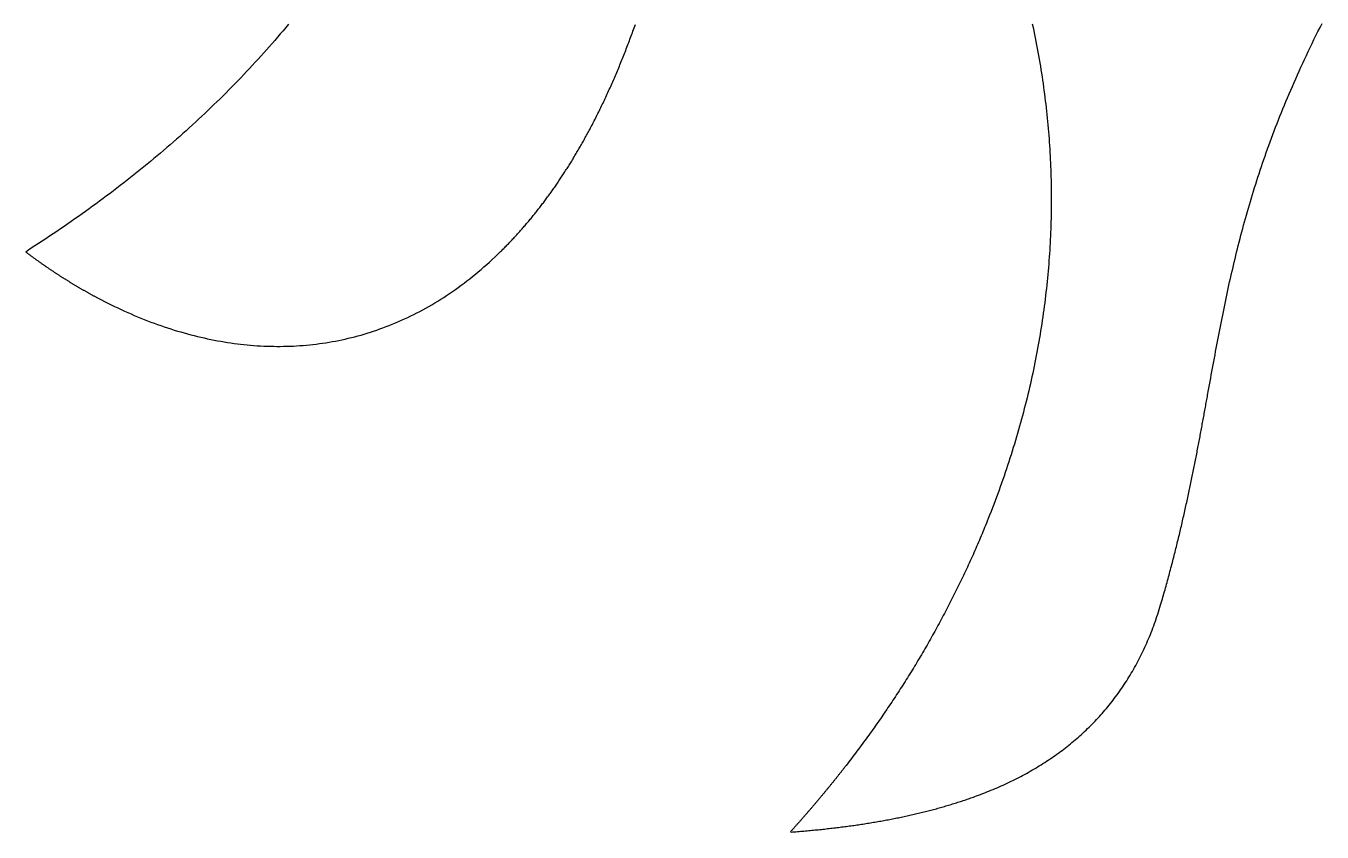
# Model space of a CAD drawing. Extents: x -6.8 to 6.8, y -8.6 to 0.4.
# Drawn here: x -1.798 to -0.509, y -8.52 to -7.718 of the extents above; entities that cross this region are included whole.
import ezdxf

# ---------------------------------------------------------------- set-up
doc = ezdxf.new("R2010")
doc.units = 0
doc.layers.add('4', color=50, linetype='CONTINUOUS')

msp = doc.modelspace()

# ---------------------------------------------------------------- linework, layer by layer
at = {"layer": '4', "color": 2}
for points in [[(-1.53683, -7.71667, 0), (-1.5395, -7.71988, 0), (-1.54219, -7.72308, 0), (-1.5449, -7.72627, 0), (-1.54762, -7.72944, 0), (-1.55035, -7.73261, 0), (-1.55309, -7.73577, 0), (-1.55585, -7.73891, 0), (-1.55863, -7.74204, 0), (-1.56141, -7.74517, 0), (-1.56421, -7.74828, 0), (-1.56703, -7.75138, 0), (-1.56986, -7.75446, 0), (-1.5727, -7.75754, 0), (-1.57555, -7.76061, 0), (-1.57842, -7.76366, 0), (-1.58131, -7.7667, 0), (-1.5842, -7.76974, 0), (-1.58711, -7.77276, 0), (-1.59004, -7.77577, 0), (-1.59297, -7.77877, 0), (-1.59592, -7.78176, 0), (-1.59889, -7.78474, 0), (-1.60186, -7.7877, 0), (-1.60485, -7.79066, 0), (-1.60786, -7.7936, 0), (-1.61087, -7.79654, 0), (-1.6139, -7.79946, 0), (-1.61695, -7.80237, 0), (-1.62, -7.80528, 0), (-1.62307, -7.80817, 0), (-1.62615, -7.81105, 0), (-1.62925, -7.81392, 0), (-1.63236, -7.81678, 0), (-1.63548, -7.81962, 0), (-1.63862, -7.82246, 0), (-1.64176, -7.82529, 0), (-1.64493, -7.82811, 0), (-1.6481, -7.83091, 0), (-1.65129, -7.83371, 0), (-1.65449, -7.83649, 0), (-1.6577, -7.83926, 0), (-1.66093, -7.84203, 0), (-1.66416, -7.84478, 0), (-1.66742, -7.84752, 0), (-1.67068, -7.85026, 0), (-1.67396, -7.85298, 0), (-1.67725, -7.85569, 0), (-1.68055, -7.85839, 0), (-1.68386, -7.86108, 0), (-1.68719, -7.86376, 0), (-1.69053, -7.86643, 0), (-1.69389, -7.86909, 0), (-1.69725, -7.87174, 0), (-1.70063, -7.87438, 0), (-1.70402, -7.87701, 0), (-1.70742, -7.87962, 0), (-1.71084, -7.88223, 0), (-1.71427, -7.88483, 0), (-1.71771, -7.88742, 0), (-1.72116, -7.89, 0), (-1.72463, -7.89256, 0), (-1.7281, -7.89512, 0), (-1.73159, -7.89767, 0), (-1.7351, -7.90021, 0), (-1.73861, -7.90273, 0), (-1.74214, -7.90525, 0), (-1.74568, -7.90776, 0), (-1.74923, -7.91025, 0), (-1.75279, -7.91274, 0), (-1.75637, -7.91522, 0), (-1.75996, -7.91769, 0), (-1.76356, -7.92014, 0), (-1.76717, -7.92259, 0), (-1.77079, -7.92503, 0), (-1.77443, -7.92746, 0), (-1.77807, -7.92988, 0), (-1.78173, -7.93229, 0), (-1.78541, -7.93468, 0), (-1.78909, -7.93707, 0), (-1.79279, -7.93945, 0), (-1.79649, -7.94182, 0), (-1.79793, -7.94314, 0), (-1.79738, -7.94355, 0), (-1.79683, -7.94397, 0), (-1.79629, -7.94438, 0), (-1.79574, -7.94479, 0), (-1.79519, -7.9452, 0), (-1.79464, -7.9456, 0), (-1.79409, -7.94601, 0), (-1.79355, -7.94642, 0), (-1.793, -7.94682, 0), (-1.79245, -7.94723, 0), (-1.7919, -7.94763, 0), (-1.79135, -7.94803, 0), (-1.7908, -7.94844, 0), (-1.79025, -7.94884, 0), (-1.7897, -7.94924, 0), (-1.78915, -7.94964, 0), (-1.7886, -7.95003, 0), (-1.78806, -7.95043, 0), (-1.78751, -7.95083, 0), (-1.78696, -7.95122, 0), (-1.7864, -7.95162, 0), (-1.78585, -7.95201, 0), (-1.7853, -7.9524, 0), (-1.78475, -7.9528, 0), (-1.7842, -7.95319, 0), (-1.78365, -7.95358, 0), (-1.7831, -7.95397, 0), (-1.78255, -7.95436, 0), (-1.782, -7.95474, 0), (-1.78145, -7.95513, 0), (-1.78089, -7.95552, 0), (-1.78034, -7.9559, 0), (-1.77979, -7.95628, 0), (-1.77924, -7.95667, 0), (-1.77869, -7.95705, 0), (-1.77813, -7.95743, 0), (-1.77758, -7.95781, 0), (-1.77703, -7.95819, 0), (-1.77648, -7.95857, 0), (-1.77592, -7.95895, 0), (-1.77537, -7.95932, 0), (-1.77482, -7.9597, 0), (-1.77426, -7.96007, 0), (-1.77371, -7.96045, 0), (-1.77316, -7.96082, 0), (-1.7726, -7.96119, 0), (-1.77205, -7.96156, 0), (-1.77149, -7.96193, 0), (-1.77094, -7.9623, 0), (-1.77039, -7.96267, 0), (-1.76983, -7.96304, 0), (-1.76928, -7.96341, 0), (-1.76872, -7.96377, 0), (-1.76817, -7.96414, 0), (-1.76761, -7.9645, 0), (-1.76706, -7.96487, 0), (-1.7665, -7.96523, 0), (-1.76595, -7.96559, 0), (-1.76539, -7.96595, 0), (-1.76483, -7.96631, 0), (-1.76428, -7.96667, 0), (-1.76372, -7.96703, 0), (-1.76317, -7.96738, 0), (-1.76261, -7.96774, 0), (-1.76205, -7.9681, 0), (-1.7615, -7.96845, 0), (-1.76094, -7.9688, 0), (-1.76039, -7.96916, 0), (-1.75983, -7.96951, 0), (-1.75927, -7.96986, 0), (-1.75871, -7.97021, 0), (-1.75816, -7.97056, 0), (-1.7576, -7.9709, 0), (-1.75704, -7.97125, 0), (-1.75649, -7.9716, 0), (-1.75593, -7.97194, 0), (-1.75537, -7.97229, 0), (-1.75481, -7.97263, 0), (-1.75425, -7.97297, 0), (-1.7537, -7.97332, 0), (-1.75314, -7.97366, 0), (-1.75258, -7.974, 0), (-1.75202, -7.97434, 0), (-1.75146, -7.97467, 0), (-1.7509, -7.97501, 0), (-1.75035, -7.97535, 0), (-1.74979, -7.97568, 0), (-1.74923, -7.97602, 0), (-1.74867, -7.97635, 0), (-1.74811, -7.97668, 0), (-1.74755, -7.97702, 0), (-1.74699, -7.97735, 0), (-1.74643, -7.97768, 0), (-1.74587, -7.97801, 0), (-1.74531, -7.97834, 0), (-1.74475, -7.97866, 0), (-1.74419, -7.97899, 0), (-1.74363, -7.97932, 0), (-1.74307, -7.97964, 0), (-1.74251, -7.97996, 0), (-1.74195, -7.98029, 0), (-1.74139, -7.98061, 0), (-1.74083, -7.98093, 0), (-1.74027, -7.98125, 0), (-1.73971, -7.98157, 0), (-1.73915, -7.98189, 0), (-1.73859, -7.98221, 0), (-1.73803, -7.98252, 0), (-1.73747, -7.98284, 0), (-1.7369, -7.98315, 0), (-1.73634, -7.98347, 0), (-1.73578, -7.98378, 0), (-1.73522, -7.98409, 0), (-1.73466, -7.98441, 0), (-1.7341, -7.98472, 0), (-1.73354, -7.98503, 0), (-1.73297, -7.98533, 0), (-1.73241, -7.98564, 0), (-1.73185, -7.98595, 0), (-1.73129, -7.98626, 0), (-1.73073, -7.98656, 0), (-1.73016, -7.98686, 0), (-1.7296, -7.98717, 0), (-1.72904, -7.98747, 0), (-1.72848, -7.98777, 0), (-1.72791, -7.98807, 0), (-1.72615, -7.98901, 0), (-1.72289, -7.99072, 0), (-1.71962, -7.9924, 0), (-1.71635, -7.99405, 0), (-1.71308, -7.99567, 0), (-1.70981, -7.99726, 0), (-1.70653, -7.99882, 0), (-1.70325, -8.00036, 0), (-1.69996, -8.00186, 0), (-1.69668, -8.00333, 0), (-1.69339, -8.00477, 0), (-1.6901, -8.00618, 0), (-1.6868, -8.00756, 0), (-1.68351, -8.00891, 0), (-1.68021, -8.01023, 0), (-1.67691, -8.01151, 0), (-1.67361, -8.01277, 0), (-1.67031, -8.014, 0), (-1.66701, -8.01519, 0), (-1.6637, -8.01636, 0), (-1.6604, -8.01749, 0), (-1.65709, -8.01859, 0), (-1.65378, -8.01967, 0), (-1.65047, -8.02071, 0), (-1.64716, -8.02171, 0), (-1.64385, -8.02269, 0), (-1.64054, -8.02364, 0), (-1.63723, -8.02455, 0), (-1.63392, -8.02543, 0), (-1.63061, -8.02628, 0), (-1.6273, -8.0271, 0), (-1.62399, -8.02789, 0), (-1.62068, -8.02864, 0), (-1.61737, -8.02936, 0), (-1.61406, -8.03006, 0), (-1.61075, -8.03071, 0), (-1.60745, -8.03134, 0), (-1.60414, -8.03193, 0), (-1.60083, -8.03249, 0), (-1.59753, -8.03302, 0), (-1.59423, -8.03352, 0), (-1.59092, -8.03398, 0), (-1.58762, -8.03441, 0), (-1.58433, -8.03481, 0), (-1.58103, -8.03517, 0), (-1.57773, -8.0355, 0), (-1.57444, -8.0358, 0), (-1.57115, -8.03607, 0), (-1.56786, -8.0363, 0), (-1.56458, -8.0365, 0), (-1.56129, -8.03666, 0), (-1.55801, -8.03679, 0), (-1.55474, -8.03689, 0), (-1.55146, -8.03695, 0), (-1.54819, -8.03699, 0), (-1.54492, -8.03698, 0), (-1.54165, -8.03694, 0), (-1.53839, -8.03687, 0), (-1.53513, -8.03677, 0), (-1.53188, -8.03663, 0), (-1.52863, -8.03645, 0), (-1.52538, -8.03625, 0), (-1.52214, -8.036, 0), (-1.5189, -8.03573, 0), (-1.51566, -8.03542, 0), (-1.51243, -8.03507, 0), (-1.50921, -8.03469, 0), (-1.50599, -8.03427, 0), (-1.50277, -8.03382, 0), (-1.49956, -8.03334, 0), (-1.49635, -8.03282, 0), (-1.49315, -8.03226, 0), (-1.48995, -8.03167, 0), (-1.48676, -8.03105, 0), (-1.48358, -8.03039, 0), (-1.4804, -8.02969, 0), (-1.47722, -8.02896, 0), (-1.47405, -8.02819, 0), (-1.47089, -8.02739, 0), (-1.46773, -8.02655, 0), (-1.46458, -8.02568, 0), (-1.46144, -8.02477, 0), (-1.4583, -8.02382, 0), (-1.45517, -8.02284, 0), (-1.45205, -8.02182, 0), (-1.44893, -8.02076, 0), (-1.44582, -8.01967, 0), (-1.44272, -8.01855, 0), (-1.43962, -8.01738, 0), (-1.43653, -8.01618, 0), (-1.43345, -8.01495, 0), (-1.43038, -8.01367, 0), (-1.42731, -8.01236, 0), (-1.42426, -8.01102, 0), (-1.42121, -8.00963, 0), (-1.41816, -8.00821, 0), (-1.41513, -8.00675, 0), (-1.4121, -8.00526, 0), (-1.40909, -8.00373, 0), (-1.40608, -8.00216, 0), (-1.40308, -8.00055, 0), (-1.40009, -7.99891, 0), (-1.39711, -7.99723, 0), (-1.39413, -7.99551, 0), (-1.39117, -7.99375, 0), (-1.38821, -7.99196, 0), (-1.38527, -7.99012, 0), (-1.38233, -7.98825, 0), (-1.37941, -7.98634, 0), (-1.37649, -7.9844, 0), (-1.37358, -7.98241, 0), (-1.37069, -7.98039, 0), (-1.3678, -7.97833, 0), (-1.36493, -7.97623, 0), (-1.36206, -7.97409, 0), (-1.35921, -7.97192, 0), (-1.35636, -7.9697, 0), (-1.35353, -7.96745, 0), (-1.35071, -7.96515, 0), (-1.34789, -7.96282, 0), (-1.34509, -7.96045, 0), (-1.34231, -7.95804, 0), (-1.33953, -7.9556, 0), (-1.33676, -7.95311, 0), (-1.33401, -7.95058, 0), (-1.33126, -7.94801, 0), (-1.32853, -7.94541, 0), (-1.3265, -7.94343, 0), (-1.32572, -7.94267, 0), (-1.32494, -7.94191, 0), (-1.32416, -7.94114, 0), (-1.32339, -7.94038, 0), (-1.32261, -7.9396, 0), (-1.32184, -7.93883, 0), (-1.32107, -7.93805, 0), (-1.3203, -7.93727, 0), (-1.31953, -7.93648, 0), (-1.31876, -7.93569, 0), (-1.31799, -7.9349, 0), (-1.31722, -7.9341, 0), (-1.31646, -7.93331, 0), (-1.31569, -7.93251, 0), (-1.31493, -7.9317, 0), (-1.31417, -7.93089, 0), (-1.31341, -7.93008, 0), (-1.31265, -7.92927, 0), (-1.31189, -7.92845, 0), (-1.31113, -7.92763, 0), (-1.31037, -7.92681, 0), (-1.30962, -7.92598, 0), (-1.30886, -7.92515, 0), (-1.30811, -7.92431, 0), (-1.30736, -7.92348, 0), (-1.3066, -7.92264, 0), (-1.30585, -7.92179, 0), (-1.30511, -7.92095, 0), (-1.30436, -7.9201, 0), (-1.30361, -7.91925, 0), (-1.30287, -7.91839, 0), (-1.30212, -7.91753, 0), (-1.30138, -7.91667, 0), (-1.30064, -7.9158, 0), (-1.29989, -7.91493, 0), (-1.29915, -7.91406, 0), (-1.29842, -7.91319, 0), (-1.29768, -7.91231, 0), (-1.29694, -7.91143, 0), (-1.29621, -7.91054, 0), (-1.29547, -7.90965, 0), (-1.29474, -7.90876, 0), (-1.29401, -7.90787, 0), (-1.29328, -7.90697, 0), (-1.29255, -7.90607, 0), (-1.29182, -7.90516, 0), (-1.29109, -7.90426, 0), (-1.29037, -7.90335, 0), (-1.28964, -7.90243, 0), (-1.28892, -7.90151, 0), (-1.2882, -7.90059, 0), (-1.28748, -7.89967, 0), (-1.28676, -7.89874, 0), (-1.28604, -7.89781, 0), (-1.28532, -7.89688, 0), (-1.28461, -7.89594, 0), (-1.28389, -7.895, 0), (-1.28318, -7.89406, 0), (-1.28247, -7.89312, 0), (-1.28176, -7.89217, 0), (-1.28105, -7.89121, 0), (-1.28034, -7.89026, 0), (-1.27963, -7.8893, 0), (-1.27892, -7.88834, 0), (-1.27822, -7.88737, 0), (-1.27752, -7.8864, 0), (-1.27681, -7.88543, 0), (-1.27611, -7.88446, 0), (-1.27541, -7.88348, 0), (-1.27471, -7.8825, 0), (-1.27402, -7.88151, 0), (-1.27332, -7.88052, 0), (-1.27263, -7.87953, 0), (-1.27193, -7.87854, 0), (-1.27124, -7.87754, 0), (-1.27055, -7.87654, 0), (-1.26986, -7.87553, 0), (-1.26917, -7.87453, 0), (-1.26849, -7.87352, 0), (-1.2678, -7.8725, 0), (-1.26712, -7.87149, 0), (-1.26643, -7.87047, 0), (-1.26575, -7.86944, 0), (-1.26507, -7.86842, 0), (-1.26439, -7.86739, 0), (-1.26371, -7.86635, 0), (-1.26304, -7.86532, 0), (-1.26236, -7.86428, 0), (-1.26169, -7.86323, 0), (-1.26101, -7.86219, 0), (-1.26034, -7.86114, 0), (-1.25967, -7.86009, 0), (-1.259, -7.85903, 0), (-1.25834, -7.85797, 0), (-1.25767, -7.85691, 0), (-1.25701, -7.85584, 0), (-1.25634, -7.85478, 0), (-1.25568, -7.8537, 0), (-1.25502, -7.85263, 0), (-1.25436, -7.85155, 0), (-1.2537, -7.85047, 0), (-1.25305, -7.84938, 0), (-1.25239, -7.8483, 0), (-1.25174, -7.84721, 0), (-1.25109, -7.84611, 0), (-1.25044, -7.84501, 0), (-1.24979, -7.84391, 0), (-1.24914, -7.84281, 0), (-1.24849, -7.8417, 0), (-1.24785, -7.84059, 0), (-1.2472, -7.83948, 0), (-1.24656, -7.83836, 0), (-1.24592, -7.83724, 0), (-1.24528, -7.83612, 0), (-1.24464, -7.83499, 0), (-1.244, -7.83386, 0), (-1.24337, -7.83273, 0), (-1.24273, -7.83159, 0), (-1.2421, -7.83045, 0), (-1.24147, -7.82931, 0), (-1.24084, -7.82816, 0), (-1.24021, -7.82701, 0), (-1.23958, -7.82586, 0), (-1.23896, -7.8247, 0), (-1.23833, -7.82354, 0), (-1.23771, -7.82238, 0), (-1.23705, -7.82115, 0), (-1.23629, -7.81972, 0), (-1.23554, -7.81829, 0), (-1.23479, -7.81685, 0), (-1.23404, -7.81541, 0), (-1.23329, -7.81397, 0), (-1.23254, -7.81252, 0), (-1.2318, -7.81108, 0), (-1.23106, -7.80962, 0), (-1.23033, -7.80817, 0), (-1.2296, -7.80671, 0), (-1.22887, -7.80525, 0), (-1.22814, -7.80378, 0), (-1.22742, -7.80231, 0), (-1.2267, -7.80084, 0), (-1.22598, -7.79937, 0), (-1.22526, -7.79789, 0), (-1.22455, -7.79641, 0), (-1.22384, -7.79492, 0), (-1.22313, -7.79343, 0), (-1.22243, -7.79194, 0), (-1.22172, -7.79045, 0), (-1.22103, -7.78895, 0), (-1.22033, -7.78745, 0), (-1.21964, -7.78594, 0), (-1.21895, -7.78444, 0), (-1.21826, -7.78293, 0), (-1.21757, -7.78141, 0), (-1.21689, -7.7799, 0), (-1.21621, -7.77838, 0), (-1.21553, -7.77686, 0), (-1.21486, -7.77533, 0), (-1.21418, -7.7738, 0), (-1.21351, -7.77227, 0), (-1.21285, -7.77074, 0), (-1.21218, -7.7692, 0), (-1.21152, -7.76766, 0), (-1.21086, -7.76611, 0), (-1.21021, -7.76457, 0), (-1.20955, -7.76302, 0), (-1.2089, -7.76147, 0), (-1.20825, -7.75991, 0), (-1.20761, -7.75835, 0), (-1.20696, -7.75679, 0), (-1.20632, -7.75523, 0), (-1.20568, -7.75366, 0), (-1.20505, -7.75209, 0), (-1.20441, -7.75052, 0), (-1.20378, -7.74894, 0), (-1.20315, -7.74736, 0), (-1.20253, -7.74578, 0), (-1.2019, -7.7442, 0), (-1.20128, -7.74261, 0), (-1.20066, -7.74102, 0), (-1.20005, -7.73943, 0), (-1.19943, -7.73783, 0), (-1.19882, -7.73623, 0), (-1.19821, -7.73463, 0), (-1.19761, -7.73303, 0), (-1.197, -7.73142, 0), (-1.1964, -7.72981, 0), (-1.1958, -7.7282, 0), (-1.1952, -7.72659, 0), (-1.19461, -7.72497, 0), (-1.19402, -7.72335, 0), (-1.19343, -7.72173, 0), (-1.19284, -7.7201, 0), (-1.19225, -7.71848, 0), (-1.19167, -7.71685, 0)], [(-0.796788, -7.71622, 0), (-0.796035, -7.71971, 0), (-0.795298, -7.72321, 0), (-0.794576, -7.72671, 0), (-0.793868, -7.73022, 0), (-0.793176, -7.73372, 0), (-0.792499, -7.73723, 0), (-0.791837, -7.74074, 0), (-0.79119, -7.74426, 0), (-0.790558, -7.74777, 0), (-0.789942, -7.75129, 0), (-0.789341, -7.75481, 0), (-0.788754, -7.75833, 0), (-0.788183, -7.76186, 0), (-0.787628, -7.76538, 0), (-0.787103, -7.76882, 0), (-0.786595, -7.77222, 0), (-0.786102, -7.77564, 0), (-0.785624, -7.77905, 0), (-0.785159, -7.78246, 0), (-0.784709, -7.78588, 0), (-0.784273, -7.7893, 0), (-0.783851, -7.79272, 0), (-0.783444, -7.79614, 0), (-0.783051, -7.79956, 0), (-0.782672, -7.80299, 0), (-0.782308, -7.80641, 0), (-0.781958, -7.80984, 0), (-0.781623, -7.81327, 0), (-0.781302, -7.8167, 0), (-0.780995, -7.82013, 0), (-0.780703, -7.82357, 0), (-0.780425, -7.827, 0), (-0.780162, -7.83044, 0), (-0.779913, -7.83388, 0), (-0.779679, -7.83732, 0), (-0.779459, -7.84076, 0), (-0.779254, -7.84421, 0), (-0.779064, -7.84765, 0), (-0.778888, -7.8511, 0), (-0.778727, -7.85455, 0), (-0.77858, -7.858, 0), (-0.778448, -7.86145, 0), (-0.77833, -7.8649, 0), (-0.778228, -7.86835, 0), (-0.77814, -7.87181, 0), (-0.778066, -7.87527, 0), (-0.778007, -7.87872, 0), (-0.777964, -7.88218, 0), (-0.777934, -7.88564, 0), (-0.77792, -7.88911, 0), (-0.77792, -7.89257, 0), (-0.777936, -7.89604, 0), (-0.777966, -7.8995, 0), (-0.778011, -7.90297, 0), (-0.77807, -7.90644, 0), (-0.778145, -7.90991, 0), (-0.778234, -7.91338, 0), (-0.778339, -7.91685, 0), (-0.778458, -7.92033, 0), (-0.778592, -7.9238, 0), (-0.778742, -7.92728, 0), (-0.778906, -7.93076, 0), (-0.779085, -7.93424, 0), (-0.779279, -7.93772, 0), (-0.779488, -7.9412, 0), (-0.779713, -7.94468, 0), (-0.779952, -7.94816, 0), (-0.780206, -7.95165, 0), (-0.780476, -7.95513, 0), (-0.780761, -7.95862, 0), (-0.78106, -7.96211, 0), (-0.781375, -7.9656, 0), (-0.781705, -7.96909, 0), (-0.78205, -7.97258, 0), (-0.782411, -7.97607, 0), (-0.782786, -7.97957, 0), (-0.783177, -7.98306, 0), (-0.783583, -7.98656, 0), (-0.784005, -7.99006, 0), (-0.784441, -7.99355, 0), (-0.784893, -7.99705, 0), (-0.78536, -8.00055, 0), (-0.785843, -8.00405, 0), (-0.786341, -8.00755, 0), (-0.786854, -8.01106, 0), (-0.787383, -8.01456, 0), (-0.787927, -8.01807, 0), (-0.788486, -8.02157, 0), (-0.789061, -8.02508, 0), (-0.789651, -8.02858, 0), (-0.790257, -8.03209, 0), (-0.790878, -8.0356, 0), (-0.791515, -8.03911, 0), (-0.792167, -8.04262, 0), (-0.792835, -8.04613, 0), (-0.793519, -8.04965, 0), (-0.794217, -8.05316, 0), (-0.794932, -8.05667, 0), (-0.795662, -8.06019, 0), (-0.796408, -8.0637, 0), (-0.797169, -8.06722, 0), (-0.797946, -8.07074, 0), (-0.798739, -8.07425, 0), (-0.799547, -8.07777, 0), (-0.800371, -8.08129, 0), (-0.801211, -8.08481, 0), (-0.802066, -8.08833, 0), (-0.802937, -8.09185, 0), (-0.803824, -8.09538, 0), (-0.804727, -8.0989, 0), (-0.805646, -8.10242, 0), (-0.80658, -8.10595, 0), (-0.80753, -8.10947, 0), (-0.808496, -8.11299, 0), (-0.809478, -8.11652, 0), (-0.810476, -8.12005, 0), (-0.81149, -8.12357, 0), (-0.812519, -8.1271, 0), (-0.813565, -8.13063, 0), (-0.814626, -8.13416, 0), (-0.815704, -8.13769, 0), (-0.816797, -8.14122, 0), (-0.817907, -8.14475, 0), (-0.819032, -8.14828, 0), (-0.820174, -8.15181, 0), (-0.821331, -8.15534, 0), (-0.822505, -8.15887, 0), (-0.823695, -8.1624, 0), (-0.824901, -8.16594, 0), (-0.826123, -8.16947, 0), (-0.827361, -8.173, 0), (-0.828615, -8.17654, 0), (-0.829885, -8.18007, 0), (-0.831172, -8.18361, 0), (-0.832475, -8.18714, 0), (-0.833794, -8.19068, 0), (-0.835129, -8.19421, 0), (-0.83648, -8.19775, 0), (-0.837848, -8.20128, 0), (-0.839232, -8.20482, 0), (-0.840633, -8.20836, 0), (-0.841642, -8.21088, 0), (-0.842493, -8.21299, 0), (-0.843348, -8.2151, 0), (-0.844207, -8.2172, 0), (-0.845071, -8.2193, 0), (-0.845939, -8.2214, 0), (-0.846812, -8.22349, 0), (-0.84769, -8.22558, 0), (-0.848571, -8.22767, 0), (-0.849458, -8.22976, 0), (-0.850348, -8.23184, 0), (-0.851243, -8.23392, 0), (-0.852143, -8.23599, 0), (-0.853047, -8.23807, 0), (-0.853955, -8.24014, 0), (-0.854868, -8.2422, 0), (-0.855785, -8.24427, 0), (-0.856707, -8.24633, 0), (-0.857633, -8.24839, 0), (-0.858563, -8.25044, 0), (-0.859498, -8.25249, 0), (-0.860437, -8.25454, 0), (-0.86138, -8.25659, 0), (-0.862328, -8.25863, 0), (-0.86328, -8.26067, 0), (-0.864236, -8.26271, 0), (-0.865197, -8.26474, 0), (-0.866162, -8.26677, 0), (-0.867132, -8.2688, 0), (-0.868105, -8.27082, 0), (-0.869083, -8.27285, 0), (-0.870066, -8.27487, 0), (-0.871052, -8.27688, 0), (-0.872043, -8.2789, 0), (-0.873038, -8.28091, 0), (-0.874038, -8.28291, 0), (-0.875042, -8.28492, 0), (-0.87605, -8.28692, 0), (-0.877062, -8.28892, 0), (-0.878079, -8.29091, 0), (-0.879099, -8.29291, 0), (-0.880124, -8.2949, 0), (-0.881154, -8.29688, 0), (-0.882187, -8.29887, 0), (-0.883225, -8.30085, 0), (-0.884267, -8.30283, 0), (-0.885313, -8.3048, 0), (-0.886363, -8.30678, 0), (-0.887418, -8.30875, 0), (-0.888476, -8.31071, 0), (-0.889539, -8.31268, 0), (-0.890606, -8.31464, 0), (-0.891677, -8.3166, 0), (-0.892753, -8.31855, 0), (-0.893832, -8.3205, 0), (-0.894916, -8.32245, 0), (-0.896004, -8.3244, 0), (-0.897096, -8.32635, 0), (-0.898192, -8.32829, 0), (-0.899292, -8.33023, 0), (-0.900396, -8.33216, 0), (-0.901505, -8.33409, 0), (-0.902617, -8.33602, 0), (-0.903734, -8.33795, 0), (-0.904854, -8.33988, 0), (-0.905979, -8.3418, 0), (-0.907108, -8.34372, 0), (-0.908241, -8.34563, 0), (-0.909378, -8.34755, 0), (-0.910519, -8.34946, 0), (-0.911664, -8.35136, 0), (-0.912813, -8.35327, 0), (-0.913967, -8.35517, 0), (-0.915124, -8.35707, 0), (-0.916285, -8.35897, 0), (-0.91745, -8.36086, 0), (-0.91862, -8.36275, 0), (-0.919793, -8.36464, 0), (-0.92097, -8.36653, 0), (-0.922152, -8.36841, 0), (-0.923337, -8.37029, 0), (-0.924526, -8.37217, 0), (-0.92572, -8.37404, 0), (-0.926917, -8.37591, 0), (-0.928118, -8.37778, 0), (-0.929323, -8.37965, 0), (-0.930532, -8.38151, 0), (-0.931745, -8.38337, 0), (-0.932962, -8.38523, 0), (-0.934183, -8.38709, 0), (-0.935408, -8.38894, 0), (-0.936637, -8.39079, 0), (-0.937869, -8.39264, 0), (-0.939106, -8.39448, 0), (-0.940346, -8.39633, 0), (-0.941591, -8.39817, 0), (-0.942839, -8.4, 0), (-0.944091, -8.40184, 0), (-0.945347, -8.40367, 0), (-0.946607, -8.4055, 0), (-0.947871, -8.40732, 0), (-0.949138, -8.40915, 0), (-0.95041, -8.41097, 0), (-0.951685, -8.41279, 0), (-0.952964, -8.4146, 0), (-0.954247, -8.41642, 0), (-0.955534, -8.41823, 0), (-0.956824, -8.42003, 0), (-0.958119, -8.42184, 0), (-0.959417, -8.42364, 0), (-0.960719, -8.42544, 0), (-0.962024, -8.42724, 0), (-0.963334, -8.42903, 0), (-0.964647, -8.43083, 0), (-0.965964, -8.43262, 0), (-0.967285, -8.4344, 0), (-0.96861, -8.43619, 0), (-0.969938, -8.43797, 0), (-0.97127, -8.43975, 0), (-0.972606, -8.44153, 0), (-0.973946, -8.4433, 0), (-0.975289, -8.44507, 0), (-0.976636, -8.44684, 0), (-0.977987, -8.44861, 0), (-0.979341, -8.45037, 0), (-0.980699, -8.45213, 0), (-0.982061, -8.45389, 0), (-0.982834, -8.45489, 0), (-0.983245, -8.45542, 0), (-0.983655, -8.45594, 0), (-0.984067, -8.45647, 0), (-0.984478, -8.457, 0), (-0.98489, -8.45753, 0), (-0.985303, -8.45805, 0), (-0.985716, -8.45858, 0), (-0.986129, -8.45911, 0), (-0.986542, -8.45963, 0), (-0.986956, -8.46016, 0), (-0.987371, -8.46069, 0), (-0.987785, -8.46121, 0), (-0.988201, -8.46174, 0), (-0.988616, -8.46227, 0), (-0.989032, -8.46279, 0), (-0.989448, -8.46332, 0), (-0.989865, -8.46384, 0), (-0.990282, -8.46437, 0), (-0.990699, -8.46489, 0), (-0.991117, -8.46541, 0), (-0.991536, -8.46594, 0), (-0.991954, -8.46646, 0), (-0.992373, -8.46699, 0), (-0.992792, -8.46751, 0), (-0.993212, -8.46803, 0), (-0.993632, -8.46856, 0), (-0.994053, -8.46908, 0), (-0.994474, -8.4696, 0), (-0.994895, -8.47013, 0), (-0.995316, -8.47065, 0), (-0.995738, -8.47117, 0), (-0.996161, -8.47169, 0), (-0.996584, -8.47221, 0), (-0.997007, -8.47274, 0), (-0.99743, -8.47326, 0), (-0.997854, -8.47378, 0), (-0.998278, -8.4743, 0), (-0.998703, -8.47482, 0), (-0.999128, -8.47534, 0), (-0.999553, -8.47586, 0), (-0.999979, -8.47638, 0), (-1.0004, -8.4769, 0), (-1.00083, -8.47742, 0), (-1.00126, -8.47794, 0), (-1.00169, -8.47846, 0), (-1.00211, -8.47898, 0), (-1.00254, -8.4795, 0), (-1.00297, -8.48002, 0), (-1.0034, -8.48054, 0), (-1.00383, -8.48106, 0), (-1.00426, -8.48158, 0), (-1.00469, -8.48209, 0), (-1.00512, -8.48261, 0), (-1.00555, -8.48313, 0), (-1.00598, -8.48365, 0), (-1.00641, -8.48416, 0), (-1.00684, -8.48468, 0), (-1.00727, -8.4852, 0), (-1.0077, -8.48572, 0), (-1.00814, -8.48623, 0), (-1.00857, -8.48675, 0), (-1.009, -8.48726, 0), (-1.00944, -8.48778, 0), (-1.00987, -8.4883, 0), (-1.01031, -8.48881, 0), (-1.01074, -8.48933, 0), (-1.01118, -8.48984, 0), (-1.01161, -8.49036, 0), (-1.01205, -8.49087, 0), (-1.01248, -8.49139, 0), (-1.01292, -8.4919, 0), (-1.01336, -8.49242, 0), (-1.01379, -8.49293, 0), (-1.01423, -8.49345, 0), (-1.01467, -8.49396, 0), (-1.01511, -8.49447, 0), (-1.01555, -8.49499, 0), (-1.01599, -8.4955, 0), (-1.01642, -8.49601, 0), (-1.01686, -8.49653, 0), (-1.0173, -8.49704, 0), (-1.01774, -8.49755, 0), (-1.01819, -8.49806, 0), (-1.01863, -8.49858, 0), (-1.01907, -8.49909, 0), (-1.01951, -8.4996, 0), (-1.01995, -8.50011, 0), (-1.02039, -8.50062, 0), (-1.02084, -8.50113, 0), (-1.02128, -8.50164, 0), (-1.02172, -8.50216, 0), (-1.02217, -8.50267, 0), (-1.02261, -8.50318, 0), (-1.02306, -8.50369, 0), (-1.0235, -8.5042, 0), (-1.02395, -8.50471, 0), (-1.02439, -8.50522, 0), (-1.02484, -8.50573, 0), (-1.02528, -8.50624, 0), (-1.02573, -8.50674, 0), (-1.02618, -8.50725, 0), (-1.02662, -8.50776, 0), (-1.02707, -8.50827, 0), (-1.02752, -8.50878, 0), (-1.02797, -8.50929, 0), (-1.02842, -8.5098, 0), (-1.02886, -8.5103, 0), (-1.02931, -8.51081, 0), (-1.02976, -8.51132, 0), (-1.03021, -8.51183, 0), (-1.03066, -8.51233, 0), (-1.03111, -8.51284, 0), (-1.03156, -8.51335, 0), (-1.03202, -8.51386, 0), (-1.03247, -8.51436, 0), (-1.03292, -8.51487, 0), (-1.03337, -8.51537, 0), (-1.03382, -8.51588, 0), (-1.03428, -8.51639, 0), (-1.03473, -8.51689, 0), (-1.03518, -8.5174, 0), (-1.03564, -8.5179, 0), (-1.03609, -8.51841, 0), (-1.03655, -8.51891, 0), (-1.037, -8.51942, 0), (-1.03746, -8.51992, 0), (-1.03682, -8.5201, 0), (-1.03521, -8.51997, 0), (-1.03361, -8.51985, 0), (-1.03201, -8.51972, 0), (-1.0304, -8.51959, 0), (-1.02881, -8.51946, 0), (-1.02721, -8.51933, 0), (-1.02562, -8.51919, 0), (-1.02402, -8.51905, 0), (-1.02243, -8.51891, 0), (-1.02085, -8.51877, 0), (-1.01926, -8.51863, 0), (-1.01768, -8.51848, 0), (-1.0161, -8.51833, 0), (-1.01452, -8.51818, 0), (-1.01294, -8.51802, 0), (-1.01137, -8.51787, 0), (-1.0098, -8.51771, 0), (-1.00823, -8.51755, 0), (-1.00666, -8.51739, 0), (-1.0051, -8.51722, 0), (-1.00354, -8.51705, 0), (-1.00198, -8.51688, 0), (-1.00042, -8.51671, 0), (-0.998862, -8.51653, 0), (-0.99731, -8.51636, 0), (-0.995759, -8.51618, 0), (-0.994211, -8.516, 0), (-0.992665, -8.51581, 0), (-0.991121, -8.51562, 0), (-0.98958, -8.51543, 0), (-0.988042, -8.51524, 0), (-0.986505, -8.51505, 0), (-0.984971, -8.51485, 0), (-0.98344, -8.51465, 0), (-0.981911, -8.51445, 0), (-0.980384, -8.51425, 0), (-0.97886, -8.51404, 0), (-0.977339, -8.51383, 0), (-0.975819, -8.51362, 0), (-0.974303, -8.51341, 0), (-0.972788, -8.51319, 0), (-0.971277, -8.51297, 0), (-0.969767, -8.51275, 0), (-0.968261, -8.51253, 0), (-0.966756, -8.5123, 0), (-0.965255, -8.51207, 0), (-0.963755, -8.51184, 0), (-0.962259, -8.51161, 0), (-0.960765, -8.51137, 0), (-0.959273, -8.51113, 0), (-0.957784, -8.51089, 0), (-0.956298, -8.51064, 0), (-0.954814, -8.5104, 0), (-0.953332, -8.51015, 0), (-0.951854, -8.5099, 0), (-0.950378, -8.50964, 0), (-0.948904, -8.50938, 0), (-0.947433, -8.50912, 0), (-0.945965, -8.50886, 0), (-0.944499, -8.50859, 0), (-0.943036, -8.50833, 0), (-0.941576, -8.50806, 0), (-0.940118, -8.50778, 0), (-0.938663, -8.50751, 0), (-0.937211, -8.50723, 0), (-0.935761, -8.50695, 0), (-0.934314, -8.50666, 0), (-0.93287, -8.50637, 0), (-0.931428, -8.50608, 0), (-0.929989, -8.50579, 0), (-0.928553, -8.5055, 0), (-0.92712, -8.5052, 0), (-0.925689, -8.5049, 0), (-0.924261, -8.50459, 0), (-0.922836, -8.50429, 0), (-0.921414, -8.50398, 0), (-0.919994, -8.50367, 0), (-0.918577, -8.50335, 0), (-0.917163, -8.50303, 0), (-0.915751, -8.50271, 0), (-0.914343, -8.50239, 0), (-0.912937, -8.50207, 0), (-0.911534, -8.50174, 0), (-0.910134, -8.5014, 0), (-0.908737, -8.50107, 0), (-0.907343, -8.50073, 0), (-0.905951, -8.50039, 0), (-0.904562, -8.50005, 0), (-0.903176, -8.4997, 0), (-0.901794, -8.49935, 0), (-0.900413, -8.499, 0), (-0.899036, -8.49865, 0), (-0.897662, -8.49829, 0), (-0.896291, -8.49793, 0), (-0.894922, -8.49756, 0), (-0.893556, -8.4972, 0), (-0.892194, -8.49683, 0), (-0.890834, -8.49645, 0), (-0.889477, -8.49608, 0), (-0.888123, -8.4957, 0), (-0.886773, -8.49532, 0), (-0.885425, -8.49493, 0), (-0.88408, -8.49455, 0), (-0.882738, -8.49416, 0), (-0.881399, -8.49376, 0), (-0.880063, -8.49337, 0), (-0.87873, -8.49297, 0), (-0.8774, -8.49256, 0), (-0.876073, -8.49216, 0), (-0.874749, -8.49175, 0), (-0.873429, -8.49134, 0), (-0.872111, -8.49092, 0), (-0.870796, -8.4905, 0), (-0.869484, -8.49008, 0), (-0.868176, -8.48966, 0), (-0.86687, -8.48923, 0), (-0.865568, -8.4888, 0), (-0.864269, -8.48836, 0), (-0.862972, -8.48793, 0), (-0.861679, -8.48749, 0), (-0.860389, -8.48704, 0), (-0.859102, -8.4866, 0), (-0.857819, -8.48615, 0), (-0.856538, -8.4857, 0), (-0.855261, -8.48524, 0), (-0.853987, -8.48478, 0), (-0.852354, -8.48418, 0), (-0.850261, -8.48341, 0), (-0.848176, -8.48262, 0), (-0.8461, -8.48182, 0), (-0.844033, -8.48102, 0), (-0.841975, -8.4802, 0), (-0.839925, -8.47938, 0), (-0.837883, -8.47854, 0), (-0.835851, -8.47769, 0), (-0.833827, -8.47684, 0), (-0.831812, -8.47597, 0), (-0.829806, -8.47509, 0), (-0.827809, -8.47421, 0), (-0.825821, -8.47331, 0), (-0.823842, -8.4724, 0), (-0.821872, -8.47148, 0), (-0.81991, -8.47056, 0), (-0.817959, -8.46962, 0), (-0.816016, -8.46867, 0), (-0.814082, -8.46771, 0), (-0.812158, -8.46674, 0), (-0.810243, -8.46575, 0), (-0.808337, -8.46476, 0), (-0.806441, -8.46376, 0), (-0.804554, -8.46274, 0), (-0.802677, -8.46172, 0), (-0.800809, -8.46068, 0), (-0.798951, -8.45964, 0), (-0.797102, -8.45858, 0), (-0.795263, -8.45751, 0), (-0.793433, -8.45643, 0), (-0.791613, -8.45534, 0), (-0.789803, -8.45424, 0), (-0.788003, -8.45312, 0), (-0.786213, -8.452, 0), (-0.784432, -8.45086, 0), (-0.782661, -8.44972, 0), (-0.780901, -8.44856, 0), (-0.77915, -8.44739, 0), (-0.777409, -8.4462, 0), (-0.775679, -8.44501, 0), (-0.773958, -8.44381, 0), (-0.772248, -8.44259, 0), (-0.770548, -8.44136, 0), (-0.768858, -8.44012, 0), (-0.767178, -8.43887, 0), (-0.765509, -8.43761, 0), (-0.76385, -8.43633, 0), (-0.762202, -8.43504, 0), (-0.760564, -8.43374, 0), (-0.758936, -8.43243, 0), (-0.757319, -8.43111, 0), (-0.755713, -8.42977, 0), (-0.754117, -8.42842, 0), (-0.752532, -8.42706, 0), (-0.750957, -8.42569, 0), (-0.749394, -8.42431, 0), (-0.747841, -8.42291, 0), (-0.746298, -8.4215, 0), (-0.744767, -8.42008, 0), (-0.743247, -8.41865, 0), (-0.741738, -8.4172, 0), (-0.740239, -8.41574, 0), (-0.738752, -8.41427, 0), (-0.737275, -8.41278, 0), (-0.73581, -8.41129, 0), (-0.734356, -8.40978, 0), (-0.732913, -8.40826, 0), (-0.731482, -8.40672, 0), (-0.730062, -8.40517, 0), (-0.728653, -8.40361, 0), (-0.727255, -8.40204, 0), (-0.725869, -8.40045, 0), (-0.724494, -8.39885, 0), (-0.723131, -8.39723, 0), (-0.721779, -8.39561, 0), (-0.720439, -8.39397, 0), (-0.71911, -8.39232, 0), (-0.717793, -8.39065, 0), (-0.716488, -8.38897, 0), (-0.715194, -8.38728, 0), (-0.713913, -8.38557, 0), (-0.712643, -8.38385, 0), (-0.711385, -8.38212, 0), (-0.710139, -8.38037, 0), (-0.708904, -8.37861, 0), (-0.707682, -8.37683, 0), (-0.706472, -8.37505, 0), (-0.705274, -8.37325, 0), (-0.704088, -8.37143, 0), (-0.702914, -8.3696, 0), (-0.701752, -8.36776, 0), (-0.700603, -8.3659, 0), (-0.699466, -8.36403, 0), (-0.698341, -8.36214, 0), (-0.697229, -8.36024, 0), (-0.696128, -8.35833, 0), (-0.695041, -8.3564, 0), (-0.693966, -8.35446, 0), (-0.692903, -8.35251, 0), (-0.691853, -8.35054, 0), (-0.690815, -8.34855, 0), (-0.689791, -8.34655, 0), (-0.688778, -8.34454, 0), (-0.687779, -8.34251, 0), (-0.686792, -8.34047, 0), (-0.685819, -8.33841, 0), (-0.684858, -8.33634, 0), (-0.68391, -8.33425, 0), (-0.682974, -8.33215, 0), (-0.682052, -8.33004, 0), (-0.681143, -8.32791, 0), (-0.680247, -8.32576, 0), (-0.679364, -8.3236, 0), (-0.678494, -8.32143, 0), (-0.677638, -8.31924, 0), (-0.676794, -8.31703, 0), (-0.675964, -8.31481, 0), (-0.675147, -8.31258, 0), (-0.674344, -8.31032, 0), (-0.673554, -8.30806, 0), (-0.672777, -8.30578, 0), (-0.672014, -8.30348, 0), (-0.671264, -8.30117, 0), (-0.670528, -8.29884, 0), (-0.669806, -8.2965, 0), (-0.669097, -8.29414, 0), (-0.668453, -8.29195, 0), (-0.667915, -8.2901, 0), (-0.667381, -8.28825, 0), (-0.666851, -8.2864, 0), (-0.666324, -8.28456, 0), (-0.665802, -8.28272, 0), (-0.665283, -8.28089, 0), (-0.664768, -8.27906, 0), (-0.664257, -8.27724, 0), (-0.663749, -8.27542, 0), (-0.663245, -8.2736, 0), (-0.662745, -8.27179, 0), (-0.662249, -8.26998, 0), (-0.661756, -8.26818, 0), (-0.661267, -8.26638, 0), (-0.660781, -8.26458, 0), (-0.660299, -8.26279, 0), (-0.65982, -8.261, 0), (-0.659345, -8.25921, 0), (-0.658873, -8.25743, 0), (-0.658405, -8.25565, 0), (-0.65794, -8.25388, 0), (-0.657478, -8.25211, 0), (-0.65702, -8.25034, 0), (-0.656565, -8.24858, 0), (-0.656113, -8.24682, 0), (-0.655664, -8.24506, 0), (-0.655219, -8.24331, 0), (-0.654777, -8.24156, 0), (-0.654338, -8.23982, 0), (-0.653902, -8.23807, 0), (-0.653469, -8.23634, 0), (-0.653039, -8.2346, 0), (-0.652612, -8.23287, 0), (-0.652189, -8.23114, 0), (-0.651768, -8.22942, 0), (-0.65135, -8.2277, 0), (-0.650935, -8.22598, 0), (-0.650523, -8.22427, 0), (-0.650114, -8.22255, 0), (-0.649707, -8.22085, 0), (-0.649304, -8.21914, 0), (-0.648903, -8.21744, 0), (-0.648505, -8.21574, 0), (-0.64811, -8.21405, 0), (-0.647717, -8.21236, 0), (-0.647327, -8.21067, 0), (-0.646939, -8.20899, 0), (-0.646555, -8.2073, 0), (-0.646172, -8.20563, 0), (-0.645792, -8.20395, 0), (-0.645415, -8.20228, 0), (-0.64504, -8.20061, 0), (-0.644668, -8.19894, 0), (-0.644298, -8.19728, 0), (-0.643931, -8.19562, 0), (-0.643565, -8.19396, 0), (-0.643203, -8.19231, 0), (-0.642842, -8.19065, 0), (-0.642484, -8.189, 0), (-0.642128, -8.18736, 0), (-0.641774, -8.18572, 0), (-0.641422, -8.18407, 0), (-0.641072, -8.18244, 0), (-0.640725, -8.1808, 0), (-0.64038, -8.17917, 0), (-0.640036, -8.17754, 0), (-0.639695, -8.17591, 0), (-0.639356, -8.17429, 0), (-0.639019, -8.17267, 0), (-0.638683, -8.17105, 0), (-0.63835, -8.16943, 0), (-0.638018, -8.16782, 0), (-0.637689, -8.16621, 0), (-0.637361, -8.1646, 0), (-0.637035, -8.163, 0), (-0.636711, -8.16139, 0), (-0.636388, -8.15979, 0), (-0.636067, -8.15819, 0), (-0.635748, -8.1566, 0), (-0.635431, -8.155, 0), (-0.635115, -8.15341, 0), (-0.6348, -8.15182, 0), (-0.634488, -8.15024, 0), (-0.634176, -8.14865, 0), (-0.633867, -8.14707, 0), (-0.633559, -8.14549, 0), (-0.633252, -8.14391, 0), (-0.632946, -8.14234, 0), (-0.632643, -8.14076, 0), (-0.63234, -8.13919, 0), (-0.632039, -8.13763, 0), (-0.631739, -8.13606, 0), (-0.63144, -8.13449, 0), (-0.631143, -8.13293, 0), (-0.630846, -8.13137, 0), (-0.630551, -8.12981, 0), (-0.630257, -8.12826, 0), (-0.629964, -8.1267, 0), (-0.629673, -8.12515, 0), (-0.629382, -8.1236, 0), (-0.629093, -8.12205, 0), (-0.628804, -8.12051, 0), (-0.628516, -8.11896, 0), (-0.62823, -8.11742, 0), (-0.627944, -8.11588, 0), (-0.627659, -8.11434, 0), (-0.627375, -8.1128, 0), (-0.627092, -8.11127, 0), (-0.62681, -8.10973, 0), (-0.626528, -8.1082, 0), (-0.626247, -8.10667, 0), (-0.625967, -8.10514, 0), (-0.625688, -8.10361, 0), (-0.625409, -8.10209, 0), (-0.625131, -8.10057, 0), (-0.624853, -8.09904, 0), (-0.624576, -8.09752, 0), (-0.6243, -8.096, 0), (-0.624024, -8.09449, 0), (-0.623748, -8.09297, 0), (-0.623473, -8.09146, 0), (-0.623199, -8.08994, 0), (-0.622924, -8.08843, 0), (-0.62265, -8.08692, 0), (-0.622377, -8.08541, 0), (-0.622104, -8.0839, 0), (-0.621745, -8.08193, 0), (-0.621136, -8.07857, 0), (-0.620528, -8.07523, 0), (-0.619919, -8.07188, 0), (-0.619311, -8.06854, 0), (-0.618703, -8.06521, 0), (-0.618094, -8.06188, 0), (-0.617485, -8.05856, 0), (-0.616874, -8.05524, 0), (-0.616263, -8.05192, 0), (-0.615649, -8.04861, 0), (-0.615034, -8.0453, 0), (-0.614417, -8.042, 0), (-0.613797, -8.03869, 0), (-0.613175, -8.0354, 0), (-0.612549, -8.0321, 0), (-0.61192, -8.0288, 0), (-0.611288, -8.02551, 0), (-0.610652, -8.02222, 0), (-0.610012, -8.01893, 0), (-0.609367, -8.01564, 0), (-0.608718, -8.01236, 0), (-0.608063, -8.00907, 0), (-0.607404, -8.00579, 0), (-0.606739, -8.0025, 0), (-0.606068, -7.99922, 0), (-0.605391, -7.99593, 0), (-0.604707, -7.99265, 0), (-0.604017, -7.98936, 0), (-0.60332, -7.98607, 0), (-0.602616, -7.98279, 0), (-0.601904, -7.9795, 0), (-0.601184, -7.97621, 0), (-0.600457, -7.97292, 0), (-0.599721, -7.96962, 0), (-0.598976, -7.96633, 0), (-0.598223, -7.96303, 0), (-0.59746, -7.95973, 0), (-0.596687, -7.95642, 0), (-0.595905, -7.95311, 0), (-0.595113, -7.9498, 0), (-0.594311, -7.94649, 0), (-0.593498, -7.94317, 0), (-0.592674, -7.93985, 0), (-0.591839, -7.93652, 0), (-0.590992, -7.93319, 0), (-0.590134, -7.92985, 0), (-0.589263, -7.92651, 0), (-0.588381, -7.92316, 0), (-0.587485, -7.91981, 0), (-0.586577, -7.91645, 0), (-0.585656, -7.91309, 0), (-0.584721, -7.90972, 0), (-0.583772, -7.90634, 0), (-0.58281, -7.90295, 0), (-0.581833, -7.89956, 0), (-0.580842, -7.89616, 0), (-0.579835, -7.89276, 0), (-0.578814, -7.88934, 0), (-0.577777, -7.88592, 0), (-0.576725, -7.88249, 0), (-0.575656, -7.87905, 0), (-0.574571, -7.87561, 0), (-0.57347, -7.87215, 0), (-0.572352, -7.86869, 0), (-0.571217, -7.86521, 0), (-0.570064, -7.86173, 0), (-0.568894, -7.85823, 0), (-0.567705, -7.85473, 0), (-0.566499, -7.85122, 0), (-0.565274, -7.84769, 0), (-0.56403, -7.84415, 0), (-0.562767, -7.84061, 0), (-0.561484, -7.83705, 0), (-0.560182, -7.83348, 0), (-0.55886, -7.8299, 0), (-0.557518, -7.8263, 0), (-0.556155, -7.8227, 0), (-0.554772, -7.81908, 0), (-0.553367, -7.81545, 0), (-0.551941, -7.8118, 0), (-0.550494, -7.80814, 0), (-0.549024, -7.80447, 0), (-0.547533, -7.80079, 0), (-0.546019, -7.79709, 0), (-0.544482, -7.79338, 0), (-0.542922, -7.78965, 0), (-0.541338, -7.78591, 0), (-0.539731, -7.78215, 0), (-0.538101, -7.77838, 0), (-0.536446, -7.77459, 0), (-0.534766, -7.77079, 0), (-0.533062, -7.76697, 0), (-0.531333, -7.76313, 0), (-0.529578, -7.75928, 0), (-0.527798, -7.75541, 0), (-0.525992, -7.75153, 0), (-0.52416, -7.74763, 0), (-0.522301, -7.74371, 0), (-0.520416, -7.73977, 0), (-0.518504, -7.73582, 0), (-0.516564, -7.73184, 0), (-0.514597, -7.72785, 0), (-0.512602, -7.72384, 0), (-0.510579, -7.71981, 0), (-0.508527, -7.71577, 0)]]:
    msp.add_polyline3d(points, dxfattribs=at)

doc.saveas('drawing.dxf')
